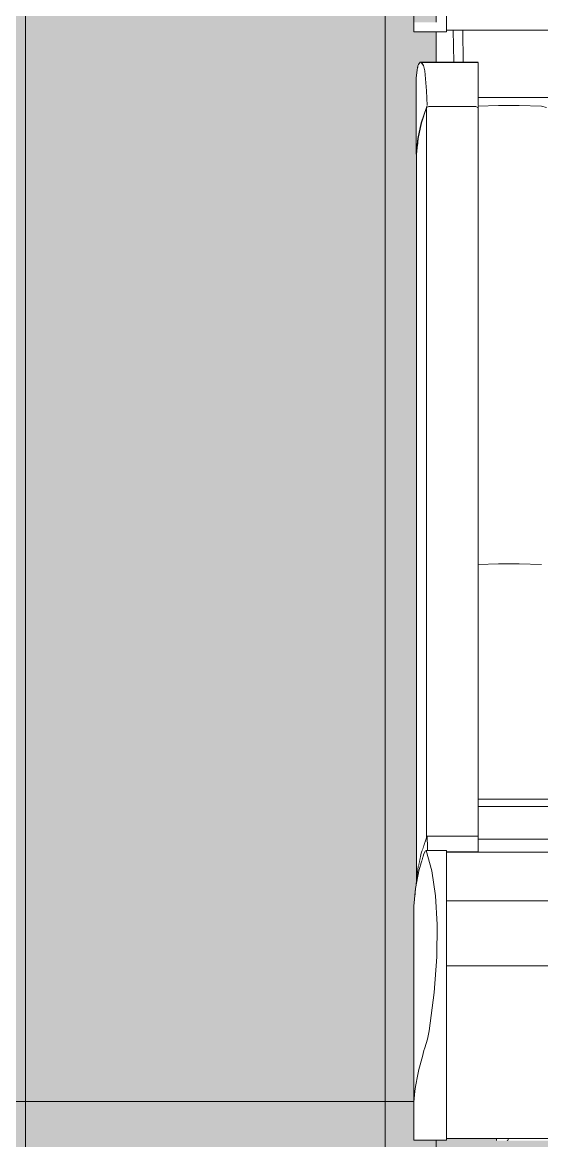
# Model space of a CAD drawing. Header units: metres. Extents: x -3 to 171, y -23 to 41.
# Drawn here: x 12.968 to 13.374, y -3.829 to -2.953 of the extents above; entities that cross this region are included whole.
import ezdxf

# ---------------------------------------------------------------- set-up
doc = ezdxf.new("R2010")
doc.units = ezdxf.units.M
doc.header["$MEASUREMENT"] = 0
doc.set_wipeout_variables(frame=1)
for name, pattern in [('Achse', [0.004, 0.002, -0.001, 0, -0.001]), ('Punkt 1_1', [0.075, 0.025, -0.05]), ('Wipeout_Contour', [1, 0, -1])]:
    doc.linetypes.add(name, pattern=pattern)
for name, color, linetype in [('6._Dach PP STG1_1_000 Achsraster', 7, 'Continuous'), ('6._Dach PP STG1_1_325 Dachfenster', 7, 'Continuous'), ('6._Dach PP STG1_1_330 Dachaufbau', 7, 'Continuous'), ('6._Dach PP STG1_1_611 Entwässerung', 7, 'Continuous'), ('6._Dach PP STG1_1_950 Polierplan Bemaßung', 7, 'Continuous')]:
    doc.layers.add(name, color=color, linetype=linetype)

msp = doc.modelspace()

# ---------------------------------------------------------------- hatches: boundary and pattern name
at = {"layer": '6._Dach PP STG1_1_330 Dachaufbau', "linetype": 'Continuous', "lineweight": 0, "true_color": 0x000000}
h = msp.add_hatch(color=18, dxfattribs=at)
h.paths.add_polyline_path([(18.84003, -4.5), (18.83988, -4.54333), (18.83969, -4.6), (18.97043, -4.6), (18.98599, 0.07), (17.955, 0.07), (17.955, -0.77152), (16.205, -0.77152), (16.205, 0.07), (15.195, 0.07), (15.195, -0.4), (15.505, -0.4), (15.505, -0.73528), (12.655, -0.73528), (12.655, -4.5)])
h.paths.add_polyline_path([(17.93, -3.79873), (16.23, -3.79873), (16.23, -2.1975), (17.93, -2.1975)], flags=0)
h.paths.add_polyline_path([(14.99185, -2.1975), (14.99185, -3.79873), (13.29185, -3.79873), (13.29185, -2.1975)], flags=0)

# ---------------------------------------------------------------- linework, layer by layer
at = {"layer": '6._Dach PP STG1_1_000 Achsraster', "color": 5, "linetype": 'Achse', "lineweight": 0, "ltscale": 1000}
msp.add_line((-1.5, -3), (21, -3), dxfattribs=at)
at = {"layer": '6._Dach PP STG1_1_325 Dachfenster', "color": 7, "linetype": 'Continuous', "lineweight": 13, "ltscale": 1000, "true_color": 0xf4f4f4, "flags": 128}
for points in [[(13.25185, -4.55782), (13.25185, -2.19932)], [(13.29185, -3.87692), (13.29185, -3.82879)]]:
    msp.add_lwpolyline(points, dxfattribs=at)
at = {"layer": '6._Dach PP STG1_1_330 Dachaufbau', "color": 7, "linetype": 'Continuous', "lineweight": 18, "ltscale": 1000, "flags": 128}
for points in [[(13.29185, -2.1975), (13.29185, -3.79873)], [(13.29185, -3.79873), (14.99185, -3.79873)]]:
    msp.add_lwpolyline(points, dxfattribs=at)
at = {"layer": '6._Dach PP STG1_1_611 Entwässerung', "color": 14, "linetype": 'Achse', "lineweight": 13, "ltscale": 1000, "true_color": 0xa80000}
msp.add_line((12.9703, -0.76911), (12.9703, -4.17214), dxfattribs=at)
at = {"layer": '6._Dach PP STG1_1_611 Entwässerung', "color": 171, "linetype": 'Continuous', "lineweight": 13, "ltscale": 1000, "true_color": 0x6c6cff, "flags": 128}
msp.add_lwpolyline([(12.9703, -0.69838), (12.9703, -4.17214)], dxfattribs=at)
at = {"layer": '6._Dach PP STG1_1_950 Polierplan Bemaßung', "color": 3, "linetype": 'Punkt 1_1', "lineweight": 0, "ltscale": 1000}
msp.add_line((0.45161, -3.79873), (22.9775, -3.79873), dxfattribs=at)

# ---------------------------------------------------------------- next in the draw order: wipeouts: each hides what was drawn before it
at = {"color": 254, "linetype": 'Wipeout_Contour', "lineweight": 0, "ltscale": 81.39624}
msp.add_wipeout([(13.29185, -2.96046), (13.29185, -2.98422), (13.30448, -2.98422), (13.30385, -2.95926), (13.29985, -2.95926), (13.29985, -2.96046)], dxfattribs=at).dxf.layer = '6._Dach PP STG1_1_325 Dachfenster'
at = {"color": 254, "linetype": 'Wipeout_Contour', "lineweight": 0, "ltscale": 55.148195}
msp.add_wipeout([(13.32465, -3.37775), (13.32465, -3.56164), (13.34055, -3.56164), (13.34055, -3.37723)], dxfattribs=at).dxf.layer = '6._Dach PP STG1_1_325 Dachfenster'
at = {"color": 254, "linetype": 'Wipeout_Contour', "lineweight": 0, "ltscale": 55.275804}
msp.add_wipeout([(13.35675, -3.56164), (13.37435, -3.56164), (13.37435, -3.3778), (13.35675, -3.37723)], dxfattribs=at).dxf.layer = '6._Dach PP STG1_1_325 Dachfenster'
at = {"color": 254, "linetype": 'Wipeout_Contour', "lineweight": 0, "ltscale": 68.893204}
msp.add_wipeout([(13.27425, -3.79916), (13.2752, -3.79054), (13.27555, -3.78697), (13.27555, -3.63161), (13.27425, -3.64552)], dxfattribs=at).dxf.layer = '6._Dach PP STG1_1_325 Dachfenster'
at = {"color": 254, "linetype": 'Wipeout_Contour', "lineweight": 0, "ltscale": 55.343144}
msp.add_wipeout([(13.27423, -3.82144), (13.27422, -3.82879), (13.29985, -3.82879), (13.29985, -3.82144)], dxfattribs=at).dxf.layer = '6._Dach PP STG1_1_325 Dachfenster'
at = {"color": 254, "linetype": 'Wipeout_Contour', "lineweight": 0, "ltscale": 128.583258}
msp.add_wipeout([(13.33915, -3.82929), (14.06455, -3.82929), (14.05625, -3.82907), (14.05545, -3.82858), (14.05524, -3.82759), (13.34846, -3.82759), (13.34825, -3.82858), (13.34745, -3.82907), (13.33915, -3.82907)], dxfattribs=at).dxf.layer = '6._Dach PP STG1_1_325 Dachfenster'

# ---------------------------------------------------------------- next in the draw order: linework, layer by layer
at = {"layer": '6._Dach PP STG1_1_325 Dachfenster', "color": 7, "linetype": 'Continuous', "lineweight": 13, "ltscale": 1000, "flags": 128}
msp.add_lwpolyline([(13.27422, -3.82667), (13.27422, -3.82879)], dxfattribs=at)

# ---------------------------------------------------------------- next in the draw order: wipeouts: each hides what was drawn before it
at = {"color": 254, "linetype": 'Wipeout_Contour', "lineweight": 0, "ltscale": 54.176365}
msp.add_wipeout([(13.30498, -2.95926), (13.30385, -2.95926), (13.30448, -2.98422), (13.3051, -2.98422)], dxfattribs=at).dxf.layer = '6._Dach PP STG1_1_325 Dachfenster'
at = {"color": 254, "linetype": 'Wipeout_Contour', "lineweight": 0, "ltscale": 55.209578}
msp.add_wipeout([(13.34055, -3.37723), (13.34055, -3.56164), (13.35675, -3.56164), (13.35675, -3.37723)], dxfattribs=at).dxf.layer = '6._Dach PP STG1_1_325 Dachfenster'
at = {"color": 254, "linetype": 'Wipeout_Contour', "lineweight": 0, "ltscale": 68.87359}
msp.add_wipeout([(13.27555, -3.63161), (13.27555, -3.78697), (13.27747, -3.77738), (13.27815, -3.77361), (13.27815, -3.61796)], dxfattribs=at).dxf.layer = '6._Dach PP STG1_1_325 Dachfenster'
at = {"color": 254, "linetype": 'Wipeout_Contour', "lineweight": 0, "ltscale": 55.33429}
msp.add_wipeout([(13.27424, -3.81267), (13.27423, -3.82144), (13.29985, -3.82144), (13.29985, -3.81267)], dxfattribs=at).dxf.layer = '6._Dach PP STG1_1_325 Dachfenster'
at = {"color": 254, "linetype": 'Wipeout_Contour', "lineweight": 0, "ltscale": 69.143201}
msp.add_wipeout([(13.33915, -3.82907), (13.34745, -3.82907), (13.34825, -3.82858), (13.34846, -3.82759), (13.33915, -3.82759)], dxfattribs=at).dxf.layer = '6._Dach PP STG1_1_325 Dachfenster'

# ---------------------------------------------------------------- next in the draw order: wipeouts: each hides what was drawn before it
at = {"color": 254, "linetype": 'Wipeout_Contour', "lineweight": 0, "ltscale": 54.485114}
msp.add_wipeout([(13.27423, -2.95311), (13.27422, -2.96046), (13.29985, -2.96046), (13.29985, -2.95311)], dxfattribs=at).dxf.layer = '6._Dach PP STG1_1_325 Dachfenster'
at = {"color": 254, "linetype": 'Wipeout_Contour', "lineweight": 0, "ltscale": 41.124907}
msp.add_wipeout([(13.30505, -2.95926), (13.3056, -2.98422), (13.30516, -2.95926)], dxfattribs=at).dxf.layer = '6._Dach PP STG1_1_325 Dachfenster'
at = {"color": 254, "linetype": 'Wipeout_Contour', "lineweight": 0, "ltscale": 55.02902}
msp.add_wipeout([(13.35675, -3.04351), (13.35675, -3.37723), (13.37435, -3.3778), (13.37435, -3.04408)], dxfattribs=at).dxf.layer = '6._Dach PP STG1_1_325 Dachfenster'
at = {"color": 254, "linetype": 'Wipeout_Contour', "lineweight": 0, "ltscale": 68.875068}
msp.add_wipeout([(13.27815, -3.77361), (13.28114, -3.76324), (13.28225, -3.75858), (13.28225, -3.60447), (13.27815, -3.61796)], dxfattribs=at).dxf.layer = '6._Dach PP STG1_1_325 Dachfenster'
at = {"color": 254, "linetype": 'Wipeout_Contour', "lineweight": 0, "ltscale": 55.323807}
msp.add_wipeout([(13.27425, -3.80235), (13.27424, -3.81267), (13.29985, -3.81267), (13.29985, -3.80235)], dxfattribs=at).dxf.layer = '6._Dach PP STG1_1_325 Dachfenster'
at = {"color": 254, "linetype": 'Wipeout_Contour', "lineweight": 0, "ltscale": 56.953313}
msp.add_wipeout([(13.29985, -3.82759), (14.10385, -3.82759), (14.10385, -3.82009), (13.29985, -3.82009)], dxfattribs=at).dxf.layer = '6._Dach PP STG1_1_325 Dachfenster'

# ---------------------------------------------------------------- next in the draw order: linework, layer by layer
at = {"layer": '6._Dach PP STG1_1_325 Dachfenster', "color": 7, "linetype": 'Continuous', "lineweight": 13, "ltscale": 1000, "flags": 128}
for points in [[(13.284, -2.73369), (13.2885, -2.74968), (13.29139, -2.76905), (13.29267, -2.79154), (13.29224, -2.81692), (13.29016, -2.84478), (13.28642, -2.8749), (13.2851, -2.88148), (13.28302, -2.88834), (13.28225, -2.89025), (13.28114, -2.89492), (13.27815, -2.90528), (13.27747, -2.90906), (13.27555, -2.91864), (13.2752, -2.92221), (13.27425, -2.93084), (13.27425, -2.93402), (13.27424, -2.94434), (13.27423, -2.95311), (13.27422, -2.96046)], [(13.27422, -2.86684), (13.27422, -2.95834)], [(13.27422, -2.95834), (13.27422, -2.96046)], [(13.27425, -3.64685), (13.27425, -3.66149)], [(13.27422, -3.73517), (13.27425, -3.66149)], [(13.27422, -3.82879), (13.29985, -3.82879)], [(13.29985, -3.82759), (14.10385, -3.82759)], [(13.33915, -3.82759), (13.33915, -3.82907)], [(13.34745, -3.82907), (13.34825, -3.82858)], [(13.34825, -3.82858), (13.34846, -3.82759)]]:
    msp.add_lwpolyline(points, dxfattribs=at)

# ---------------------------------------------------------------- next in the draw order: wipeouts: each hides what was drawn before it
at = {"color": 254, "linetype": 'Wipeout_Contour', "lineweight": 0, "ltscale": 40.709526}
msp.add_wipeout([(13.30498, -2.95926), (13.3051, -2.98422), (13.30505, -2.95926)], dxfattribs=at).dxf.layer = '6._Dach PP STG1_1_325 Dachfenster'
at = {"color": 254, "linetype": 'Wipeout_Contour', "lineweight": 0, "ltscale": 166.216107}
msp.add_wipeout([(13.28225, -3.75858), (13.28302, -3.75667), (13.2851, -3.74981), (13.28642, -3.74323), (13.29016, -3.71311), (13.29224, -3.68525), (13.29267, -3.65986), (13.29139, -3.63738), (13.2885, -3.618), (13.284, -3.60202), (13.28336, -3.6023), (13.28225, -3.60447)], dxfattribs=at).dxf.layer = '6._Dach PP STG1_1_325 Dachfenster'
at = {"color": 254, "linetype": 'Wipeout_Contour', "lineweight": 0, "ltscale": 55.179539}
msp.add_wipeout([(13.27615, -3.62846), (13.27745, -3.62164), (13.27745, -3.6162), (13.27615, -3.62845)], dxfattribs=at).dxf.layer = '6._Dach PP STG1_1_325 Dachfenster'
at = {"color": 254, "linetype": 'Wipeout_Contour', "lineweight": 0, "ltscale": 69.628434}
msp.add_wipeout([(13.27425, -3.79916), (13.27425, -3.80235), (13.29985, -3.80235), (13.29985, -3.79054), (13.2752, -3.79054)], dxfattribs=at).dxf.layer = '6._Dach PP STG1_1_325 Dachfenster'
at = {"color": 254, "linetype": 'Wipeout_Contour', "lineweight": 0, "ltscale": 56.944614}
msp.add_wipeout([(13.29985, -3.8114), (13.29985, -3.82009), (14.10385, -3.82009), (14.10385, -3.8114)], dxfattribs=at).dxf.layer = '6._Dach PP STG1_1_325 Dachfenster'

# ---------------------------------------------------------------- next in the draw order: wipeouts: each hides what was drawn before it
at = {"color": 254, "linetype": 'Wipeout_Contour', "lineweight": 0, "ltscale": 54.56421}
msp.add_wipeout([(13.31259, -2.95926), (13.30516, -2.95926), (13.30571, -2.98422), (13.31298, -2.98422)], dxfattribs=at).dxf.layer = '6._Dach PP STG1_1_325 Dachfenster'
at = {"color": 254, "linetype": 'Wipeout_Contour', "lineweight": 0, "ltscale": 54.862877}
msp.add_wipeout([(13.284, -3.60202), (13.2885, -3.618), (13.29985, -3.618), (13.29985, -3.60202)], dxfattribs=at).dxf.layer = '6._Dach PP STG1_1_325 Dachfenster'
at = {"color": 254, "linetype": 'Wipeout_Contour', "lineweight": 0, "ltscale": 55.029918}
msp.add_wipeout([(13.29985, -3.68525), (13.29224, -3.68525), (13.29016, -3.71311), (13.29985, -3.71311)], dxfattribs=at).dxf.layer = '6._Dach PP STG1_1_325 Dachfenster'
at = {"color": 254, "linetype": 'Wipeout_Contour', "lineweight": 0, "ltscale": 69.548354}
msp.add_wipeout([(13.27555, -3.78697), (13.2752, -3.79054), (13.29985, -3.79054), (13.29985, -3.77738), (13.27747, -3.77738)], dxfattribs=at).dxf.layer = '6._Dach PP STG1_1_325 Dachfenster'
at = {"color": 254, "linetype": 'Wipeout_Contour', "lineweight": 0, "ltscale": 56.934457}
msp.add_wipeout([(13.29985, -3.80114), (13.29985, -3.8114), (14.10385, -3.8114), (14.10385, -3.80114)], dxfattribs=at).dxf.layer = '6._Dach PP STG1_1_325 Dachfenster'

# ---------------------------------------------------------------- next in the draw order: wipeouts: each hides what was drawn before it
at = {"color": 254, "linetype": 'Wipeout_Contour', "lineweight": 0, "ltscale": 112.214581}
msp.add_wipeout([(13.31259, -2.95926), (13.31298, -2.98422), (13.32465, -2.98422), (13.32465, -3.01187), (14.07905, -3.01187), (14.07905, -2.98422), (14.09073, -2.98422), (14.09111, -2.95926)], dxfattribs=at).dxf.layer = '6._Dach PP STG1_1_325 Dachfenster'
at = {"color": 254, "linetype": 'Wipeout_Contour', "lineweight": 0, "ltscale": 69.157183}
msp.add_wipeout([(13.27745, -3.6162), (13.27745, -3.62164), (13.27815, -3.61796), (13.28015, -3.61138), (13.28015, -3.60403)], dxfattribs=at).dxf.layer = '6._Dach PP STG1_1_325 Dachfenster'
at = {"color": 254, "linetype": 'Wipeout_Contour', "lineweight": 0, "ltscale": 42.00695}
msp.add_wipeout([(13.29985, -3.60322), (13.32465, -3.60322), (13.29985, -3.60294)], dxfattribs=at).dxf.layer = '6._Dach PP STG1_1_325 Dachfenster'
at = {"color": 254, "linetype": 'Wipeout_Contour', "lineweight": 0, "ltscale": 54.916896}
msp.add_wipeout([(13.2885, -3.618), (13.29139, -3.63738), (13.29985, -3.63738), (13.29985, -3.618)], dxfattribs=at).dxf.layer = '6._Dach PP STG1_1_325 Dachfenster'
at = {"color": 254, "linetype": 'Wipeout_Contour', "lineweight": 0, "ltscale": 54.993837}
msp.add_wipeout([(13.29016, -3.71311), (13.28642, -3.74323), (13.29985, -3.74323), (13.29985, -3.71311)], dxfattribs=at).dxf.layer = '6._Dach PP STG1_1_325 Dachfenster'
at = {"color": 254, "linetype": 'Wipeout_Contour', "lineweight": 0, "ltscale": 69.453486}
msp.add_wipeout([(13.27815, -3.77361), (13.27747, -3.77738), (13.29985, -3.77738), (13.29985, -3.76324), (13.28114, -3.76324)], dxfattribs=at).dxf.layer = '6._Dach PP STG1_1_325 Dachfenster'
at = {"color": 254, "linetype": 'Wipeout_Contour', "lineweight": 0, "ltscale": 56.922694}
msp.add_wipeout([(13.29985, -3.78941), (13.29985, -3.80114), (14.10385, -3.80114), (14.10385, -3.78941)], dxfattribs=at).dxf.layer = '6._Dach PP STG1_1_325 Dachfenster'

# ---------------------------------------------------------------- next in the draw order: linework, layer by layer
at = {"layer": '6._Dach PP STG1_1_325 Dachfenster', "color": 7, "linetype": 'Continuous', "lineweight": 13, "ltscale": 1000, "flags": 128}
msp.add_lwpolyline([(13.27422, -3.73517), (13.27422, -3.82667)], dxfattribs=at)

# ---------------------------------------------------------------- next in the draw order: wipeouts: each hides what was drawn before it
at = {"color": 254, "linetype": 'Wipeout_Contour', "lineweight": 0, "ltscale": 56.11665}
msp.add_wipeout([(13.29985, -2.95926), (14.10385, -2.95926), (14.10385, -2.95177), (13.29985, -2.95177)], dxfattribs=at).dxf.layer = '6._Dach PP STG1_1_325 Dachfenster'
at = {"color": 254, "linetype": 'Wipeout_Contour', "lineweight": 0, "ltscale": 82.387956}
msp.add_wipeout([(13.28015, -3.61138), (13.28225, -3.60447), (13.28336, -3.6023), (13.284, -3.60202), (13.28415, -3.59208), (13.28015, -3.60403)], dxfattribs=at).dxf.layer = '6._Dach PP STG1_1_325 Dachfenster'
at = {"color": 254, "linetype": 'Wipeout_Contour', "lineweight": 0, "ltscale": 55.042514}
msp.add_wipeout([(13.29267, -3.65986), (13.29985, -3.65986), (13.29985, -3.63738), (13.29139, -3.63738)], dxfattribs=at).dxf.layer = '6._Dach PP STG1_1_325 Dachfenster'
at = {"color": 254, "linetype": 'Wipeout_Contour', "lineweight": 0, "ltscale": 56.825359}
msp.add_wipeout([(13.29985, -3.69232), (13.29985, -3.71403), (14.10385, -3.71403), (14.10385, -3.69232)], dxfattribs=at).dxf.layer = '6._Dach PP STG1_1_325 Dachfenster'
at = {"color": 254, "linetype": 'Wipeout_Contour', "lineweight": 0, "ltscale": 69.363593}
msp.add_wipeout([(13.28225, -3.75858), (13.28114, -3.76324), (13.29985, -3.76324), (13.29985, -3.75667), (13.28302, -3.75667)], dxfattribs=at).dxf.layer = '6._Dach PP STG1_1_325 Dachfenster'
at = {"color": 254, "linetype": 'Wipeout_Contour', "lineweight": 0, "ltscale": 56.909523}
msp.add_wipeout([(14.10385, -3.77647), (13.29985, -3.77647), (13.29985, -3.78941), (14.10385, -3.78941)], dxfattribs=at).dxf.layer = '6._Dach PP STG1_1_325 Dachfenster'

# ---------------------------------------------------------------- next in the draw order: linework, layer by layer
at = {"layer": '6._Dach PP STG1_1_325 Dachfenster', "color": 7, "linetype": 'Continuous', "lineweight": 13, "ltscale": 1000, "flags": 128}
for points in [[(13.29985, -2.96046), (13.29985, -2.95311), (13.29985, -2.94434), (13.29985, -2.93402), (13.29985, -2.92221), (13.29985, -2.90906), (13.29985, -2.89492), (13.29985, -2.88834), (13.29985, -2.88148), (13.29985, -2.8749), (13.29985, -2.84478), (13.29985, -2.81692), (13.29985, -2.79154), (13.29985, -2.76905), (13.29985, -2.74968), (13.29985, -2.73369)], [(13.27422, -2.96046), (13.29985, -2.96046)], [(13.29985, -2.95926), (14.10385, -2.95926)]]:
    msp.add_lwpolyline(points, dxfattribs=at)

# ---------------------------------------------------------------- next in the draw order: wipeouts: each hides what was drawn before it
at = {"color": 254, "linetype": 'Wipeout_Contour', "lineweight": 0, "ltscale": 68.379805}
msp.add_wipeout([(13.27635, -3.05626), (13.27635, -3.62657), (13.27745, -3.6162), (13.27765, -3.6153), (13.27765, -3.04401)], dxfattribs=at).dxf.layer = '6._Dach PP STG1_1_325 Dachfenster'
at = {"color": 254, "linetype": 'Wipeout_Contour', "lineweight": 0, "ltscale": 83.076076}
msp.add_wipeout([(13.28505, -3.59999), (13.28505, -3.60202), (13.29985, -3.60202), (13.29985, -3.60294), (13.32465, -3.60294), (13.32465, -3.59999)], dxfattribs=at).dxf.layer = '6._Dach PP STG1_1_325 Dachfenster'
at = {"color": 254, "linetype": 'Wipeout_Contour', "lineweight": 0, "ltscale": 55.158619}
msp.add_wipeout([(13.29985, -3.65986), (13.29267, -3.65986), (13.29224, -3.68525), (13.29985, -3.68525)], dxfattribs=at).dxf.layer = '6._Dach PP STG1_1_325 Dachfenster'
at = {"color": 254, "linetype": 'Wipeout_Contour', "lineweight": 0, "ltscale": 56.813104}
msp.add_wipeout([(14.10385, -3.69154), (13.29985, -3.69154), (13.29985, -3.69211), (14.10385, -3.69211)], dxfattribs=at).dxf.layer = '6._Dach PP STG1_1_325 Dachfenster'
at = {"color": 254, "linetype": 'Wipeout_Contour', "lineweight": 0, "ltscale": 55.163058}
msp.add_wipeout([(13.2851, -3.74981), (13.28302, -3.75667), (13.29985, -3.75667), (13.29985, -3.74981)], dxfattribs=at).dxf.layer = '6._Dach PP STG1_1_325 Dachfenster'
at = {"color": 254, "linetype": 'Wipeout_Contour', "lineweight": 0, "ltscale": 56.895148}
msp.add_wipeout([(14.10385, -3.76239), (13.29985, -3.76239), (13.29985, -3.77647), (14.10385, -3.77647)], dxfattribs=at).dxf.layer = '6._Dach PP STG1_1_325 Dachfenster'

# ---------------------------------------------------------------- next in the draw order: wipeouts: each hides what was drawn before it
at = {"color": 254, "linetype": 'Wipeout_Contour', "lineweight": 0, "ltscale": 68.880279}
msp.add_wipeout([(13.28415, -3.59208), (13.28415, -3.60202), (13.28505, -3.60202), (13.28505, -3.59999), (13.28469, -3.59082)], dxfattribs=at).dxf.layer = '6._Dach PP STG1_1_325 Dachfenster'
at = {"color": 254, "linetype": 'Wipeout_Contour', "lineweight": 0, "ltscale": 42.839501}
msp.add_wipeout([(13.29985, -3.69154), (14.10385, -3.69154), (13.29985, -3.69126)], dxfattribs=at).dxf.layer = '6._Dach PP STG1_1_325 Dachfenster'
at = {"color": 254, "linetype": 'Wipeout_Contour', "lineweight": 0, "ltscale": 55.192451}
msp.add_wipeout([(13.28642, -3.74323), (13.2851, -3.74981), (13.29985, -3.74981), (13.29985, -3.74323)], dxfattribs=at).dxf.layer = '6._Dach PP STG1_1_325 Dachfenster'
at = {"color": 254, "linetype": 'Wipeout_Contour', "lineweight": 0, "ltscale": 56.88429}
msp.add_wipeout([(13.29985, -3.75631), (13.29985, -3.76239), (14.10385, -3.76239), (14.10385, -3.75631)], dxfattribs=at).dxf.layer = '6._Dach PP STG1_1_325 Dachfenster'

# ---------------------------------------------------------------- next in the draw order: wipeouts: each hides what was drawn before it
at = {"color": 254, "linetype": 'Wipeout_Contour', "lineweight": 0, "ltscale": 55.156442}
msp.add_wipeout([(13.32465, -3.59082), (13.28469, -3.59082), (13.28505, -3.59999), (13.32465, -3.59999)], dxfattribs=at).dxf.layer = '6._Dach PP STG1_1_325 Dachfenster'
at = {"color": 254, "linetype": 'Wipeout_Contour', "lineweight": 0, "ltscale": 56.799253}
msp.add_wipeout([(13.29985, -3.66488), (13.29985, -3.69126), (14.10385, -3.69126), (14.10385, -3.66488)], dxfattribs=at).dxf.layer = '6._Dach PP STG1_1_325 Dachfenster'
at = {"color": 254, "linetype": 'Wipeout_Contour', "lineweight": 0, "ltscale": 56.852549}
msp.add_wipeout([(14.10385, -3.71403), (13.29985, -3.71403), (13.29985, -3.7438), (14.10385, -3.7438)], dxfattribs=at).dxf.layer = '6._Dach PP STG1_1_325 Dachfenster'
at = {"color": 254, "linetype": 'Wipeout_Contour', "lineweight": 0, "ltscale": 56.877658}
msp.add_wipeout([(13.29985, -3.75631), (14.10385, -3.75631), (14.10385, -3.74988), (13.29985, -3.74988)], dxfattribs=at).dxf.layer = '6._Dach PP STG1_1_325 Dachfenster'

# ---------------------------------------------------------------- next in the draw order: linework, layer by layer
at = {"layer": '6._Dach PP STG1_1_325 Dachfenster', "color": 7, "linetype": 'Continuous', "lineweight": 13, "ltscale": 1000, "flags": 128}
msp.add_lwpolyline([(13.29985, -3.69232), (14.10385, -3.69232)], dxfattribs=at)

# ---------------------------------------------------------------- next in the draw order: wipeouts: each hides what was drawn before it
at = {"color": 254, "linetype": 'Wipeout_Contour', "lineweight": 0, "ltscale": 68.298118}
msp.add_wipeout([(13.27765, -3.04401), (13.27765, -3.6153), (13.28015, -3.60403), (13.28035, -3.60344), (13.28035, -3.03184)], dxfattribs=at).dxf.layer = '6._Dach PP STG1_1_325 Dachfenster'
at = {"color": 254, "linetype": 'Wipeout_Contour', "lineweight": 0, "ltscale": 56.714897}
msp.add_wipeout([(13.32465, -3.59875), (14.07905, -3.59875), (14.07905, -3.59644), (13.32465, -3.59644)], dxfattribs=at).dxf.layer = '6._Dach PP STG1_1_325 Dachfenster'
at = {"color": 254, "linetype": 'Wipeout_Contour', "lineweight": 0, "ltscale": 56.730168}
msp.add_wipeout([(13.29985, -3.60322), (13.29985, -3.61935), (14.10385, -3.61935), (14.10385, -3.60322)], dxfattribs=at).dxf.layer = '6._Dach PP STG1_1_325 Dachfenster'
at = {"color": 254, "linetype": 'Wipeout_Contour', "lineweight": 0, "ltscale": 56.871024}
msp.add_wipeout([(14.10385, -3.7438), (13.29985, -3.7438), (13.29985, -3.74988), (14.10385, -3.74988)], dxfattribs=at).dxf.layer = '6._Dach PP STG1_1_325 Dachfenster'

# ---------------------------------------------------------------- next in the draw order: wipeouts: each hides what was drawn before it
at = {"color": 254, "linetype": 'Wipeout_Contour', "lineweight": 0, "ltscale": 68.276656}
msp.add_wipeout([(13.28035, -3.03184), (13.28035, -3.60344), (13.28415, -3.59208), (13.28435, -3.59156), (13.28435, -3.01989)], dxfattribs=at).dxf.layer = '6._Dach PP STG1_1_325 Dachfenster'
at = {"color": 254, "linetype": 'Wipeout_Contour', "lineweight": 0, "ltscale": 56.719744}
msp.add_wipeout([(13.32465, -3.6015), (13.32465, -3.60322), (14.07905, -3.60322), (14.07905, -3.6015)], dxfattribs=at).dxf.layer = '6._Dach PP STG1_1_325 Dachfenster'
at = {"color": 254, "linetype": 'Wipeout_Contour', "lineweight": 0, "ltscale": 56.7494}
msp.add_wipeout([(13.29985, -3.61935), (13.29985, -3.64056), (14.10385, -3.64056), (14.10385, -3.61935)], dxfattribs=at).dxf.layer = '6._Dach PP STG1_1_325 Dachfenster'

# ---------------------------------------------------------------- next in the draw order: linework, layer by layer
at = {"layer": '6._Dach PP STG1_1_325 Dachfenster', "color": 7, "linetype": 'Continuous', "lineweight": 13, "ltscale": 1000, "flags": 128}
for points in [[(13.284, -3.60202), (13.2885, -3.618), (13.29139, -3.63738), (13.29267, -3.65986), (13.29224, -3.68525), (13.29016, -3.71311), (13.28642, -3.74323), (13.2851, -3.74981), (13.28302, -3.75667), (13.28225, -3.75858), (13.28114, -3.76324), (13.27815, -3.77361), (13.27747, -3.77738), (13.27555, -3.78697), (13.2752, -3.79054), (13.27425, -3.79916), (13.27425, -3.80235), (13.27424, -3.81267), (13.27423, -3.82144), (13.27422, -3.82879)], [(13.28336, -3.6023), (13.28225, -3.60447), (13.27815, -3.61796), (13.27555, -3.63161), (13.27425, -3.64552), (13.27425, -3.64685)], [(13.28336, -3.6023), (13.284, -3.60202)], [(13.284, -3.60202), (13.29985, -3.60202)]]:
    msp.add_lwpolyline(points, dxfattribs=at)

# ---------------------------------------------------------------- next in the draw order: wipeouts: each hides what was drawn before it
at = {"color": 254, "linetype": 'Wipeout_Contour', "lineweight": 0, "ltscale": 67.910645}
msp.add_wipeout([(13.27692, -2.99035), (13.27615, -2.99685), (13.27615, -3.05626), (13.27745, -3.04401), (13.27745, -2.98718)], dxfattribs=at).dxf.layer = '6._Dach PP STG1_1_325 Dachfenster'
at = {"color": 254, "linetype": 'Wipeout_Contour', "lineweight": 0, "ltscale": 69.063842}
msp.add_wipeout([(13.28435, -3.01989), (13.28435, -3.59156), (13.2846, -3.5909), (13.28615, -3.59082), (13.28615, -3.01893)], dxfattribs=at).dxf.layer = '6._Dach PP STG1_1_325 Dachfenster'
at = {"color": 254, "linetype": 'Wipeout_Contour', "lineweight": 0, "ltscale": 56.76038}
msp.add_wipeout([(13.29985, -3.64056), (13.29985, -3.64141), (14.10385, -3.64141), (14.10385, -3.64056)], dxfattribs=at).dxf.layer = '6._Dach PP STG1_1_325 Dachfenster'

# ---------------------------------------------------------------- next in the draw order: wipeouts: each hides what was drawn before it
at = {"color": 254, "linetype": 'Wipeout_Contour', "lineweight": 0, "ltscale": 54.893585}
msp.add_wipeout([(13.28615, -3.01893), (13.28615, -3.59082), (13.32295, -3.59082), (13.32295, -3.01893)], dxfattribs=at).dxf.layer = '6._Dach PP STG1_1_325 Dachfenster'
at = {"color": 254, "linetype": 'Wipeout_Contour', "lineweight": 0, "ltscale": 56.773348}
msp.add_wipeout([(14.10385, -3.64141), (13.29985, -3.64141), (13.29985, -3.66488), (14.10385, -3.66488)], dxfattribs=at).dxf.layer = '6._Dach PP STG1_1_325 Dachfenster'

# ---------------------------------------------------------------- next in the draw order: linework, layer by layer
at = {"layer": '6._Dach PP STG1_1_325 Dachfenster', "color": 7, "linetype": 'Continuous', "lineweight": 13, "ltscale": 1000, "flags": 128}
for points in [[(13.27615, -3.62845), (13.27745, -3.6162), (13.28015, -3.60403), (13.28415, -3.59208), (13.2846, -3.5909)], [(13.28469, -3.59082), (13.28505, -3.59999), (13.28505, -3.60202)], [(13.29985, -3.82879), (13.29985, -3.82144), (13.29985, -3.81267), (13.29985, -3.80235), (13.29985, -3.79054), (13.29985, -3.77738), (13.29985, -3.76324), (13.29985, -3.75667), (13.29985, -3.74981), (13.29985, -3.74323), (13.29985, -3.71311), (13.29985, -3.68525), (13.29985, -3.65986), (13.29985, -3.63738), (13.29985, -3.618), (13.29985, -3.60202)], [(13.29985, -3.64141), (14.10385, -3.64141)]]:
    msp.add_lwpolyline(points, dxfattribs=at)

# ---------------------------------------------------------------- next in the draw order: wipeouts: each hides what was drawn before it
at = {"color": 254, "linetype": 'Wipeout_Contour', "lineweight": 0, "ltscale": 54.968367}
msp.add_wipeout([(13.32295, -3.01893), (13.32295, -3.59082), (13.32465, -3.59082), (13.32465, -3.02019)], dxfattribs=at).dxf.layer = '6._Dach PP STG1_1_325 Dachfenster'

# ---------------------------------------------------------------- next in the draw order: wipeouts: each hides what was drawn before it
at = {"color": 254, "linetype": 'Wipeout_Contour', "lineweight": 0, "ltscale": 54.900898}
msp.add_wipeout([(13.34055, -3.04351), (13.32465, -3.04403), (13.32465, -3.37775), (13.34055, -3.37723)], dxfattribs=at).dxf.layer = '6._Dach PP STG1_1_325 Dachfenster'
at = {"color": 254, "linetype": 'Wipeout_Contour', "lineweight": 0, "ltscale": 56.681529}
msp.add_wipeout([(13.32465, -3.56177), (13.32465, -3.56751), (14.07905, -3.56751), (14.07905, -3.56177)], dxfattribs=at).dxf.layer = '6._Dach PP STG1_1_325 Dachfenster'
at = {"color": 254, "linetype": 'Wipeout_Contour', "lineweight": 0, "ltscale": 56.70156}
msp.add_wipeout([(14.07905, -3.58259), (13.32465, -3.58259), (13.32465, -3.58631), (14.07905, -3.58631)], dxfattribs=at).dxf.layer = '6._Dach PP STG1_1_325 Dachfenster'
at = {"color": 254, "linetype": 'Wipeout_Contour', "lineweight": 0, "ltscale": 56.712719}
msp.add_wipeout([(13.32465, -3.59448), (13.32465, -3.59644), (14.07905, -3.59644), (14.07905, -3.59448)], dxfattribs=at).dxf.layer = '6._Dach PP STG1_1_325 Dachfenster'

# ---------------------------------------------------------------- next in the draw order: linework, layer by layer
at = {"layer": '6._Dach PP STG1_1_325 Dachfenster', "color": 7, "linetype": 'Continuous', "lineweight": 13, "ltscale": 1000, "flags": 128}
msp.add_lwpolyline([(14.07905, -3.56164), (13.32465, -3.56164)], dxfattribs=at)

# ---------------------------------------------------------------- next in the draw order: wipeouts: each hides what was drawn before it
at = {"color": 254, "linetype": 'Wipeout_Contour', "lineweight": 0, "ltscale": 54.963154}
msp.add_wipeout([(13.35675, -3.04351), (13.34055, -3.04351), (13.34055, -3.37723), (13.35675, -3.37723)], dxfattribs=at).dxf.layer = '6._Dach PP STG1_1_325 Dachfenster'
at = {"color": 254, "linetype": 'Wipeout_Contour', "lineweight": 0, "ltscale": 56.685123}
msp.add_wipeout([(13.32465, -3.56751), (13.32465, -3.56903), (14.07905, -3.56903), (14.07905, -3.56751)], dxfattribs=at).dxf.layer = '6._Dach PP STG1_1_325 Dachfenster'
at = {"color": 254, "linetype": 'Wipeout_Contour', "lineweight": 0, "ltscale": 56.709683}
msp.add_wipeout([(14.07905, -3.59202), (13.32465, -3.59202), (13.32465, -3.59296), (14.07905, -3.59296)], dxfattribs=at).dxf.layer = '6._Dach PP STG1_1_325 Dachfenster'
at = {"color": 254, "linetype": 'Wipeout_Contour', "lineweight": 0, "ltscale": 56.717488}
msp.add_wipeout([(13.32465, -3.59875), (13.32465, -3.6015), (14.07905, -3.6015), (14.07905, -3.59875)], dxfattribs=at).dxf.layer = '6._Dach PP STG1_1_325 Dachfenster'

# ---------------------------------------------------------------- next in the draw order: linework, layer by layer
at = {"layer": '6._Dach PP STG1_1_325 Dachfenster', "color": 7, "linetype": 'Continuous', "lineweight": 13, "ltscale": 1000, "flags": 128}
for points in [[(13.37435, -3.3778), (13.35675, -3.37723), (13.34055, -3.37723), (13.32465, -3.37775)], [(13.29985, -3.60294), (13.32465, -3.60294)], [(13.29985, -3.60322), (14.10385, -3.60322)]]:
    msp.add_lwpolyline(points, dxfattribs=at)

# ---------------------------------------------------------------- next in the draw order: wipeouts: each hides what was drawn before it
at = {"color": 254, "linetype": 'Wipeout_Contour', "lineweight": 0, "ltscale": 54.726866}
msp.add_wipeout([(13.32465, -3.04403), (13.34055, -3.04351), (13.34055, -3.0182), (13.32465, -3.01871)], dxfattribs=at).dxf.layer = '6._Dach PP STG1_1_325 Dachfenster'
at = {"color": 254, "linetype": 'Wipeout_Contour', "lineweight": 0, "ltscale": 56.689049}
msp.add_wipeout([(14.07905, -3.57098), (13.32465, -3.57098), (13.32465, -3.57329), (14.07905, -3.57329)], dxfattribs=at).dxf.layer = '6._Dach PP STG1_1_325 Dachfenster'
at = {"color": 254, "linetype": 'Wipeout_Contour', "lineweight": 0, "ltscale": 56.708187}
msp.add_wipeout([(14.07905, -3.59078), (13.32465, -3.59078), (13.32465, -3.59128), (14.07905, -3.59128)], dxfattribs=at).dxf.layer = '6._Dach PP STG1_1_325 Dachfenster'

# ---------------------------------------------------------------- next in the draw order: wipeouts: each hides what was drawn before it
at = {"color": 254, "linetype": 'Wipeout_Contour', "lineweight": 0, "ltscale": 54.79088}
msp.add_wipeout([(13.34055, -3.0182), (13.34055, -3.04351), (13.35675, -3.04351), (13.35675, -3.0182)], dxfattribs=at).dxf.layer = '6._Dach PP STG1_1_325 Dachfenster'
at = {"color": 254, "linetype": 'Wipeout_Contour', "lineweight": 0, "ltscale": 56.691623}
msp.add_wipeout([(13.32465, -3.57329), (13.32465, -3.57605), (14.07905, -3.57605), (14.07905, -3.57329)], dxfattribs=at).dxf.layer = '6._Dach PP STG1_1_325 Dachfenster'
at = {"color": 254, "linetype": 'Wipeout_Contour', "lineweight": 0, "ltscale": 56.710945}
msp.add_wipeout([(13.32465, -3.59296), (13.32465, -3.59448), (14.07905, -3.59448), (14.07905, -3.59296)], dxfattribs=at).dxf.layer = '6._Dach PP STG1_1_325 Dachfenster'

# ---------------------------------------------------------------- next in the draw order: wipeouts: each hides what was drawn before it
at = {"color": 254, "linetype": 'Wipeout_Contour', "lineweight": 0, "ltscale": 54.855883}
msp.add_wipeout([(13.37435, -3.01876), (13.35675, -3.0182), (13.35675, -3.04351), (13.37435, -3.04408)], dxfattribs=at).dxf.layer = '6._Dach PP STG1_1_325 Dachfenster'
at = {"color": 254, "linetype": 'Wipeout_Contour', "lineweight": 0, "ltscale": 56.686886}
msp.add_wipeout([(14.07905, -3.56903), (13.32465, -3.56903), (13.32465, -3.57098), (14.07905, -3.57098)], dxfattribs=at).dxf.layer = '6._Dach PP STG1_1_325 Dachfenster'
at = {"color": 254, "linetype": 'Wipeout_Contour', "lineweight": 0, "ltscale": 56.697895}
msp.add_wipeout([(13.32465, -3.58259), (14.07905, -3.58259), (14.07905, -3.5791), (13.32465, -3.5791)], dxfattribs=at).dxf.layer = '6._Dach PP STG1_1_325 Dachfenster'

# ---------------------------------------------------------------- next in the draw order: linework, layer by layer
at = {"layer": '6._Dach PP STG1_1_325 Dachfenster', "color": 7, "linetype": 'Continuous', "lineweight": 13, "ltscale": 1000, "flags": 128}
msp.add_lwpolyline([(14.07905, -3.56751), (13.32465, -3.56751)], dxfattribs=at)

# ---------------------------------------------------------------- next in the draw order: wipeouts: each hides what was drawn before it
at = {"color": 254, "linetype": 'Wipeout_Contour', "lineweight": 0, "ltscale": 224.608435}
msp.add_wipeout([(14.07905, -3.01187), (13.32465, -3.01187), (13.32465, -3.01871), (13.34055, -3.0182), (13.35675, -3.0182), (13.37435, -3.01876), (13.37815, -3.01983), (13.37915, -3.02258), (13.37915, -3.02615), (14.02455, -3.02615), (14.02455, -3.02258), (14.02555, -3.01983), (14.02935, -3.01876), (14.04695, -3.0182), (14.06315, -3.0182), (14.07905, -3.01871)], dxfattribs=at).dxf.layer = '6._Dach PP STG1_1_325 Dachfenster'
at = {"color": 254, "linetype": 'Wipeout_Contour', "lineweight": 0, "ltscale": 56.69457}
msp.add_wipeout([(13.32465, -3.5791), (14.07905, -3.5791), (14.07905, -3.57605), (13.32465, -3.57605)], dxfattribs=at).dxf.layer = '6._Dach PP STG1_1_325 Dachfenster'
at = {"color": 254, "linetype": 'Wipeout_Contour', "lineweight": 0, "ltscale": 56.705424}
msp.add_wipeout([(13.32465, -3.58631), (13.32465, -3.5902), (14.07905, -3.5902), (14.07905, -3.58631)], dxfattribs=at).dxf.layer = '6._Dach PP STG1_1_325 Dachfenster'

# ---------------------------------------------------------------- next in the draw order: wipeouts: each hides what was drawn before it
at = {"color": 254, "linetype": 'Wipeout_Contour', "lineweight": 0, "ltscale": 165.06991}
msp.add_wipeout([(13.27745, -3.04401), (13.27615, -3.05626), (13.27765, -3.04401), (13.28035, -3.03184), (13.28435, -3.01989), (13.28615, -3.01893), (13.32295, -3.01893), (13.32465, -3.02019), (13.32465, -3.01879), (13.28458, -3.01879), (13.28415, -3.01989), (13.28015, -3.03184)], dxfattribs=at).dxf.layer = '6._Dach PP STG1_1_325 Dachfenster'
at = {"color": 254, "linetype": 'Wipeout_Contour', "lineweight": 0, "ltscale": 42.782165}
msp.add_wipeout([(13.32465, -3.59169), (14.07905, -3.59169), (13.32465, -3.59128)], dxfattribs=at).dxf.layer = '6._Dach PP STG1_1_325 Dachfenster'

# ---------------------------------------------------------------- next in the draw order: linework, layer by layer
at = {"layer": '6._Dach PP STG1_1_325 Dachfenster', "color": 7, "linetype": 'Continuous', "lineweight": 13, "ltscale": 1000, "flags": 128}
msp.add_lwpolyline([(13.27635, -3.05626), (13.27635, -3.62657)], dxfattribs=at)

# ---------------------------------------------------------------- next in the draw order: wipeouts: each hides what was drawn before it
at = {"color": 254, "linetype": 'Wipeout_Contour', "lineweight": 0, "ltscale": 108.591272}
msp.add_wipeout([(13.28015, -2.98451), (13.28015, -3.03184), (13.28415, -3.01989), (13.28415, -3.00685), (13.28403, -3.00365), (13.28282, -2.99113), (13.28186, -2.98692), (13.28045, -2.98457)], dxfattribs=at).dxf.layer = '6._Dach PP STG1_1_325 Dachfenster'
at = {"color": 254, "linetype": 'Wipeout_Contour', "lineweight": 0, "ltscale": 42.782453}
msp.add_wipeout([(13.32465, -3.59202), (14.07905, -3.59202), (13.32465, -3.59169)], dxfattribs=at).dxf.layer = '6._Dach PP STG1_1_325 Dachfenster'

# ---------------------------------------------------------------- next in the draw order: wipeouts: each hides what was drawn before it
at = {"color": 254, "linetype": 'Wipeout_Contour', "lineweight": 0, "ltscale": 54.559566}
msp.add_wipeout([(13.28282, -2.99113), (13.28403, -3.00365), (13.32465, -3.00365), (13.32465, -2.99113)], dxfattribs=at).dxf.layer = '6._Dach PP STG1_1_325 Dachfenster'
at = {"color": 254, "linetype": 'Wipeout_Contour', "lineweight": 0, "ltscale": 42.78146}
msp.add_wipeout([(13.32465, -3.59071), (14.07905, -3.59071), (13.32465, -3.59055)], dxfattribs=at).dxf.layer = '6._Dach PP STG1_1_325 Dachfenster'

# ---------------------------------------------------------------- next in the draw order: wipeouts: each hides what was drawn before it
at = {"color": 254, "linetype": 'Wipeout_Contour', "lineweight": 0, "ltscale": 68.634348}
msp.add_wipeout([(13.28403, -3.00365), (13.28415, -3.00685), (13.28466, -3.01836), (13.32465, -3.01836), (13.32465, -3.00365)], dxfattribs=at).dxf.layer = '6._Dach PP STG1_1_325 Dachfenster'
at = {"color": 254, "linetype": 'Wipeout_Contour', "lineweight": 0, "ltscale": 42.290378}
msp.add_wipeout([(14.07905, -3.5902), (13.32465, -3.5902), (14.07905, -3.59055)], dxfattribs=at).dxf.layer = '6._Dach PP STG1_1_325 Dachfenster'

# ---------------------------------------------------------------- next in the draw order: linework, layer by layer
at = {"layer": '6._Dach PP STG1_1_325 Dachfenster', "color": 7, "linetype": 'Continuous', "lineweight": 13, "ltscale": 1000, "flags": 128}
for points in [[(13.32465, -3.01187), (14.07905, -3.01187)], [(13.28469, -3.59082), (13.32465, -3.59082)], [(13.32465, -3.60294), (13.32465, -3.59999), (13.32465, -3.59082)], [(14.07905, -3.59296), (13.32465, -3.59296)]]:
    msp.add_lwpolyline(points, dxfattribs=at)

# ---------------------------------------------------------------- next in the draw order: wipeouts: each hides what was drawn before it
at = {"color": 254, "linetype": 'Wipeout_Contour', "lineweight": 0, "ltscale": 41.473668}
msp.add_wipeout([(13.28415, -3.01989), (13.28458, -3.01879), (13.28415, -3.00685)], dxfattribs=at).dxf.layer = '6._Dach PP STG1_1_325 Dachfenster'

# ---------------------------------------------------------------- next in the draw order: wipeouts: each hides what was drawn before it
at = {"color": 254, "linetype": 'Wipeout_Contour', "lineweight": 0, "ltscale": 81.703812}
msp.add_wipeout([(13.27745, -3.04401), (13.28015, -3.03184), (13.28015, -2.98451), (13.27916, -2.98422), (13.27785, -2.98607), (13.27745, -2.98718)], dxfattribs=at).dxf.layer = '6._Dach PP STG1_1_325 Dachfenster'
at = {"color": 254, "linetype": 'Wipeout_Contour', "lineweight": 0, "ltscale": 41.536736}
msp.add_wipeout([(13.28458, -3.01879), (13.32465, -3.01879), (13.28466, -3.01836)], dxfattribs=at).dxf.layer = '6._Dach PP STG1_1_325 Dachfenster'

# ---------------------------------------------------------------- next in the draw order: linework, layer by layer
at = {"layer": '6._Dach PP STG1_1_325 Dachfenster', "color": 7, "linetype": 'Continuous', "lineweight": 13, "ltscale": 1000, "flags": 128}
for points in [[(13.27615, -2.99685), (13.27615, -3.05626)], [(13.28458, -3.01879), (13.28415, -3.01989), (13.28015, -3.03184), (13.27745, -3.04401), (13.27615, -3.05626)], [(13.27635, -3.05626), (13.27765, -3.04401), (13.28035, -3.03184), (13.28435, -3.01989)], [(13.28435, -3.01989), (13.28615, -3.01893)], [(13.28435, -3.01989), (13.28435, -3.59156)], [(13.28615, -3.01893), (13.32295, -3.01893)], [(13.32295, -3.01893), (13.32465, -3.02019)], [(13.37815, -3.01983), (13.37435, -3.01876), (13.35675, -3.0182), (13.34055, -3.0182), (13.32465, -3.01871)], [(13.32465, -3.02019), (13.32465, -3.01879)], [(13.32465, -3.02019), (13.32465, -3.59082)]]:
    msp.add_lwpolyline(points, dxfattribs=at)

# ---------------------------------------------------------------- next in the draw order: wipeouts: each hides what was drawn before it
at = {"color": 254, "linetype": 'Wipeout_Contour', "lineweight": 0, "ltscale": 41.444918}
msp.add_wipeout([(13.27916, -2.98422), (13.28015, -2.98451), (13.32465, -2.98457)], dxfattribs=at).dxf.layer = '6._Dach PP STG1_1_325 Dachfenster'

# ---------------------------------------------------------------- next in the draw order: wipeouts: each hides what was drawn before it
at = {"color": 254, "linetype": 'Wipeout_Contour', "lineweight": 0, "ltscale": 54.54196}
msp.add_wipeout([(13.28045, -2.98457), (13.28186, -2.98692), (13.32465, -2.98692), (13.32465, -2.98457)], dxfattribs=at).dxf.layer = '6._Dach PP STG1_1_325 Dachfenster'

# ---------------------------------------------------------------- next in the draw order: wipeouts: each hides what was drawn before it
at = {"color": 254, "linetype": 'Wipeout_Contour', "lineweight": 0, "ltscale": 54.556208}
msp.add_wipeout([(13.32465, -2.98692), (13.28186, -2.98692), (13.28282, -2.99113), (13.32465, -2.99113)], dxfattribs=at).dxf.layer = '6._Dach PP STG1_1_325 Dachfenster'

# ---------------------------------------------------------------- next in the draw order: linework, layer by layer
at = {"layer": '6._Dach PP STG1_1_325 Dachfenster', "color": 7, "linetype": 'Continuous', "lineweight": 13, "ltscale": 1000, "flags": 128}
for points in [[(13.29185, -2.96046), (13.29185, -2.98422)], [(13.30516, -2.95926), (13.30571, -2.98422)], [(13.31298, -2.98422), (13.31259, -2.95926)], [(13.27615, -2.99685), (13.27692, -2.99035), (13.27745, -2.98718), (13.27785, -2.98607), (13.27916, -2.98422), (13.28015, -2.98451), (13.28186, -2.98692), (13.28282, -2.99113), (13.28403, -3.00365), (13.28415, -3.00685), (13.28466, -3.01836)], [(13.27916, -2.98422), (13.32465, -2.98422)], [(13.32465, -3.01836), (13.32465, -3.00365), (13.32465, -2.99113), (13.32465, -2.98692), (13.32465, -2.98457)]]:
    msp.add_lwpolyline(points, dxfattribs=at)

doc.saveas('drawing.dxf')
